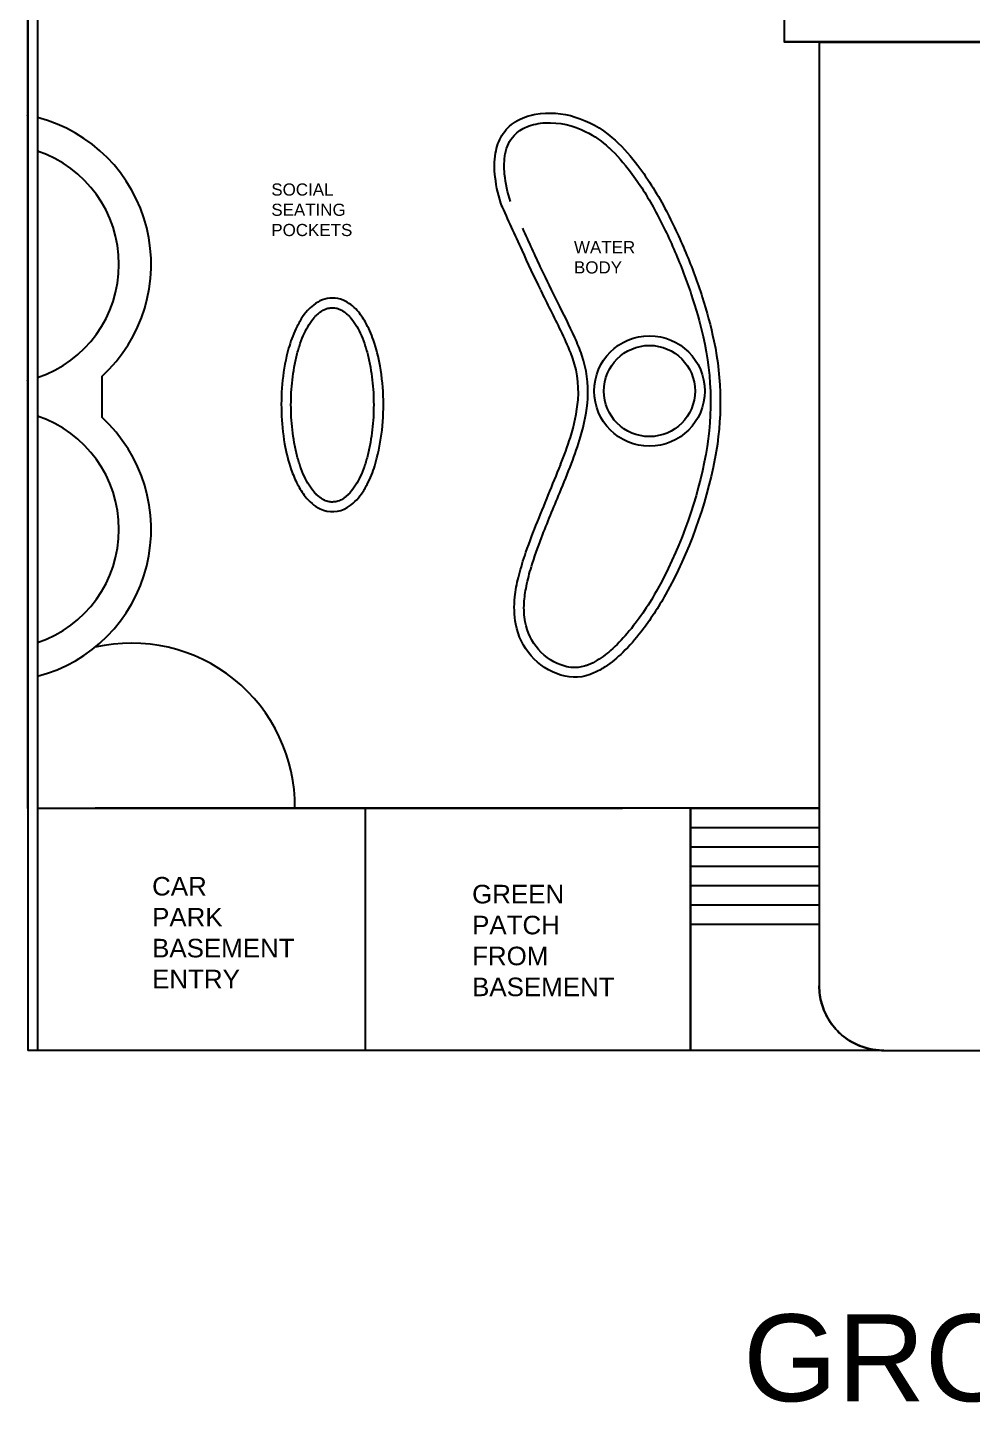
# Model space of a CAD drawing. Header units: metres. Extents: x -79796 to 428529, y -36333 to 94467.
# Drawn here: x -79768 to -65106, y -20671 to 655 of the extents above; entities that cross this region are included whole.
import ezdxf

# ---------------------------------------------------------------- set-up
doc = ezdxf.new("R2010")
doc.units = ezdxf.units.M
doc.layers.add('Default', color=7, linetype='Continuous')
doc.layers.add('slabs', color=5, linetype='Continuous', true_color=0x0000ff)
doc.styles.add('Default', font='arial.ttf')

msp = doc.modelspace()

# ---------------------------------------------------------------- linework, layer by layer
for p, q in [((-79614, 32967), (-79614, -15210)), ((-79764, 32448), (-79764, -15210)), ((-59754, 434), (-68026, 434)), ((-78616, -4757), (-78616, -5391)), ((-79764, -11454), (-79764, -15210)), ((-67483, -11454), (-78717, -11454)), ((-69484, -11454), (-67484, -11454)), ((-69483, -15210), (-69483, -11454)), ((-69484, -11754), (-67484, -11754)), ((-69484, -12054), (-67484, -12054)), ((-69484, -12354), (-67484, -12354)), ((-69484, -12654), (-67484, -12654)), ((-69484, -12954), (-67484, -12954)), ((-69484, -13254), (-67484, -13254)), ((-73476, -15210), (-79764, -15210)), ((-66508, -15210), (-69483, -15210))]:
    msp.add_line(p, q)
msp.add_lwpolyline([(-52030, 2858), (-68026, 2858), (-68026, 434), (-52030, 434)], close=True)
for points in [[(-79764, 793), (-79768, 793), (-79768, -11454), (-79764, -11454)], [(-79614, -11454), (-70534, -11454)], [(-69483, -11454), (-69483, -15210), (-74523, -15210), (-74523, -11454)], [(-66483, -15210), (-52995, -15210)]]:
    msp.add_lwpolyline(points)
for radius in [857, 707]:
    msp.add_circle((-70118, -4983), radius)
for centre, radius, start, end in [((-80201, -3019), 2352, 79.2974, 79.4097), ((-80201, -3019), 2352, 312.3599, 75.5524), ((-80201, -3019), 1852, 76.3579, 76.5021), ((-80201, -3019), 1852, 288.4734, 71.5266), ((-321982, -116358), 274480, 24.43925, 24.60267), ((-75029, -4020), 478, 91.0762, 129.1752), ((-75040, -3983), 441, 67.6184, 89.7621), ((-75111, -4132), 606, 40.7976, 66.7863), ((-159935, -47494), 98538, 26.16309, 26.57154), ((-81184, -8643), 10877, 24.3778, 27.6091), ((-74700, -4383), 971, 138.2316, 147.7779), ((-74909, -4194), 689, 127.8426, 138.4048), ((-75415, -4414), 1020, 29.3695, 41.633), ((-73831, -4842), 1956, 155.1136, 164.5463), ((-74394, -4582), 1336, 147.556, 155.0568), ((-76011, -4746), 1702, 18.9397, 29.2701), ((-75884, -6188), 4886, 21.5692, 26.0068), ((-76866, -5037), 2606, 9.7308, 18.8884), ((-74505, -5601), 3539, 19.386, 24.1549), ((-72869, -5115), 2956, 164.4114, 174.2083), ((-72790, -4990), 1569, 355.3625, 22.4347), ((-72747, -4985), 1675, 356.1508, 19.4585), ((-77816, -5199), 3570, 352.6787, 9.7228), ((-80201, -7129), 2352, 79.2974, 79.4097), ((-80201, -3019), 1852, 283.4979, 283.6421), ((-72249, -5197), 3581, 173.9085, 189.7077), ((-73877, -4884), 2661, 342.0518, 354.9674), ((-73803, -4899), 2735, 343.1135, 355.8459), ((-80201, -7129), 1852, 76.3579, 76.5021), ((-80201, -3019), 2352, 280.5903, 280.7026), ((-80201, -7129), 1852, 288.4734, 71.5266), ((-80201, -7129), 2352, 284.4476, 47.6401), ((-77077, -5309), 2822, 342.8521, 352.9652), ((-77506, -3737), 6467, 338.3345, 342.2927), ((-76498, -4095), 5547, 338.72, 343.2488), ((-73220, -5362), 2596, 189.7208, 198.911), ((-76101, -5612), 1801, 332.9079, 342.9169), ((-505523, 169757), 468310, 337.81586, 337.94068), ((-88757, 620), 18682, 337.3936, 338.8904), ((-74000, -5626), 1772, 199.0159, 207.0486), ((-74565, -5916), 1137, 206.9587, 218.2458), ((-75288, -6086), 857, 314.4401, 325.0123), ((-75567, -5884), 1201, 324.7326, 332.8481), ((-74940, -6229), 649, 217.0632, 243.8202), ((-75038, -6412), 442, 244.7198, 301.5209), ((-75117, -6264), 610, 300.6175, 314.6641), ((-80201, -7129), 1852, 283.4979, 283.6421), ((-78154, -11429), 2536, 359.4333, 102.9335), ((-80201, -7129), 2352, 280.5903, 280.7026)]:
    msp.add_arc(centre, radius, start, end)
at = {"extrusion": (0, 0, -1)}
for centre, radius, start, end in [((71874, -1340), 622, 31.1105, 58.5387), ((71734, -1565), 888, 58.4083, 79.9512), ((71692, -1701), 879, 68.0309, 87.2355), ((71664, -1968), 1296, 80.0222, 107.7761), ((71677, -2070), 1248, 87.3368, 117.2803), ((71748, -2258), 1598, 107.4409, 130.8294), ((71714, -1421), 801, 9.1463, 30.1879), ((71792, -1395), 570, 9.4269, 41.3622), ((71818, -1406), 558, 43.9798, 68.6829), ((71802, -2342), 1547, 116.7997, 132.9212), ((72404, -3027), 2609, 130.7067, 142.5667), ((72532, -3147), 2634, 132.6091, 143.6581), ((71180, -1504), 1342, 353.1339, 8.9832), ((71214, -1502), 1158, 354.1546, 9.9878), ((74193, -4410), 4870, 142.4362, 152.3807), ((70500, -1434), 2025, 340.0161, 353.471), ((70526, -1441), 1848, 340.9528, 354.425), ((74287, -4462), 4827, 143.4314, 151.6081), ((76573, -5729), 7441, 151.4003, 157.0113), ((76797, -5837), 7839, 151.9621, 157.5135), ((42042, 10997), 32918, 334.6609, 335.8704), ((45416, 9368), 29322, 334.1512, 335.4865), ((78140, -6430), 9157, 156.8011, 161.2587), ((77991, -6368), 9145, 157.2995, 161.9097), ((50791, 6804), 23217, 333.3702, 334.7731), ((75667, -5583), 6542, 161.3241, 167.2213), ((75343, -5493), 6356, 161.9926, 168.2937), ((73682, -5155), 4512, 166.9415, 191.931), ((73641, -5155), 4622, 168.1237, 190.9466), ((76161, -4661), 7040, 191.6918, 209.1539), ((76149, -4669), 7176, 190.952, 208.9229), ((49213, -15987), 24208, 21.1261, 22.9146), ((63424, -10441), 9104, 18.5662, 21.7346), ((65272, -9778), 6991, 17.2287, 21.1004), ((68057, -8888), 4217, 13.9001, 18.6151), ((70016, -8418), 2203, 6.2646, 14.2704), ((68912, -8657), 3182, 11.7116, 17.3523), ((70273, -8378), 1792, 3.3373, 11.81), ((73765, -5987), 4302, 209.2862, 219.8434), ((70815, -8341), 1400, 349.3931, 6.7141), ((70851, -8348), 1214, 349.8782, 3.5384), ((73931, -5884), 4647, 209.0375, 217.5732), ((71184, -8414), 1024, 287.5385, 349.5895), ((71184, -8414), 874, 286.5344, 350.2482), ((72414, -7089), 2558, 220.2822, 228.5845), ((72715, -6809), 3120, 217.7305, 225.5772), ((71717, -7875), 1508, 228.6543, 239.809), ((71928, -7607), 1999, 225.6819, 235.8149), ((71280, -8711), 712, 245.0203, 287.375), ((71277, -8717), 557, 272.3676, 286.213), ((71287, -8700), 573, 251.2157, 271.3214), ((71368, -8462), 825, 240.3143, 251.256), ((71447, -8302), 1153, 236.158, 246.0906)]:
    msp.add_arc(centre, radius, start, end, dxfattribs=at)
msp.add_rational_spline([(-75038, -3692), (-75680, -3692), (-75680, -5198), (-75680, -6705), (-75038, -6705), (-74397, -6705), (-74397, -5198), (-74397, -3692), (-75038, -3692)], [1, 0.707106781187, 1, 0.707106781187, 1, 0.707106781187, 1, 0.707106781187, 1], degree=2, knots=[0, 0, 0, 1.570796, 1.570796, 3.141593, 3.141593, 4.712389, 4.712389, 6.283185, 6.283185, 6.283185])
at = {"layer": 'Default'}
msp.add_lwpolyline([(-66483, -15210), (-66518, -15210), (-66553, -15208), (-66588, -15205), (-66623, -15201), (-66657, -15195), (-66691, -15189), (-66725, -15181), (-66759, -15172), (-66792, -15162), (-66825, -15150), (-66858, -15138), (-66890, -15124), (-66922, -15109), (-66953, -15093), (-66983, -15076), (-67013, -15059), (-67043, -15040), (-67071, -15019), (-67099, -14998), (-67126, -14977), (-67152, -14954), (-67178, -14930), (-67203, -14905), (-67227, -14880), (-67249, -14853), (-67271, -14826), (-67292, -14798), (-67312, -14770), (-67331, -14740), (-67349, -14710), (-67366, -14680), (-67382, -14649), (-67397, -14617), (-67411, -14585), (-67423, -14552), (-67434, -14519), (-67445, -14486), (-67454, -14452), (-67462, -14418), (-67468, -14384), (-67474, -14350), (-67478, -14315), (-67481, -14280), (-67483, -14245), (-67483, -14210)], dxfattribs=at)
at = {"layer": 'slabs'}
for p, q in [((-67483, -14235), (-67484, -14211)), ((-67483, -14210), (-67483, -14245)), ((-67483, -14245), (-67483, -14210)), ((-67483, -14245), (-67483, -14210)), ((-67482, -14260), (-67483, -14235)), ((-67483, -14245), (-67481, -14280)), ((-67481, -14280), (-67483, -14245)), ((-67481, -14280), (-67483, -14245)), ((-67481, -14284), (-67482, -14260)), ((-67481, -14280), (-67478, -14315)), ((-67478, -14315), (-67481, -14280)), ((-67478, -14315), (-67481, -14280)), ((-67479, -14309), (-67481, -14284)), ((-67476, -14333), (-67479, -14309)), ((-67478, -14315), (-67474, -14350)), ((-67474, -14350), (-67478, -14315)), ((-67474, -14350), (-67478, -14315)), ((-67473, -14357), (-67476, -14333)), ((-67474, -14350), (-67468, -14384)), ((-67468, -14384), (-67474, -14350)), ((-67468, -14384), (-67474, -14350)), ((-67469, -14382), (-67473, -14357)), ((-67464, -14406), (-67469, -14382)), ((-67468, -14384), (-67462, -14418)), ((-67462, -14418), (-67468, -14384)), ((-67462, -14418), (-67468, -14384)), ((-67459, -14430), (-67464, -14406)), ((-67462, -14418), (-67454, -14452)), ((-67454, -14452), (-67462, -14418)), ((-67454, -14452), (-67462, -14418)), ((-67453, -14454), (-67459, -14430)), ((-67454, -14452), (-67445, -14486)), ((-67445, -14486), (-67454, -14452)), ((-67445, -14486), (-67454, -14452)), ((-67447, -14477), (-67453, -14454)), ((-67440, -14501), (-67447, -14477)), ((-67445, -14486), (-67434, -14519)), ((-67434, -14519), (-67445, -14486)), ((-67434, -14519), (-67445, -14486)), ((-67433, -14524), (-67440, -14501)), ((-67434, -14519), (-67423, -14552)), ((-67423, -14552), (-67434, -14519)), ((-67423, -14552), (-67434, -14519)), ((-67425, -14547), (-67433, -14524)), ((-67416, -14570), (-67425, -14547)), ((-67423, -14552), (-67411, -14585)), ((-67411, -14585), (-67423, -14552)), ((-67411, -14585), (-67423, -14552)), ((-67407, -14593), (-67416, -14570)), ((-67411, -14585), (-67397, -14617)), ((-67397, -14617), (-67411, -14585)), ((-67397, -14617), (-67411, -14585)), ((-67398, -14616), (-67407, -14593)), ((-67387, -14638), (-67398, -14616)), ((-67397, -14617), (-67382, -14649)), ((-67382, -14649), (-67397, -14617)), ((-67382, -14649), (-67397, -14617)), ((-67376, -14660), (-67387, -14638)), ((-67382, -14649), (-67366, -14680)), ((-67366, -14680), (-67382, -14649)), ((-67366, -14680), (-67382, -14649)), ((-67365, -14682), (-67376, -14660)), ((-67366, -14680), (-67349, -14710)), ((-67349, -14710), (-67366, -14680)), ((-67349, -14710), (-67366, -14680)), ((-67353, -14703), (-67365, -14682)), ((-67341, -14725), (-67353, -14703)), ((-67349, -14710), (-67331, -14740)), ((-67331, -14740), (-67349, -14710)), ((-67331, -14740), (-67349, -14710)), ((-67328, -14746), (-67341, -14725)), ((-67331, -14740), (-67312, -14770)), ((-67312, -14770), (-67331, -14740)), ((-67312, -14770), (-67331, -14740)), ((-67315, -14766), (-67328, -14746)), ((-67301, -14786), (-67315, -14766)), ((-67312, -14770), (-67292, -14798)), ((-67292, -14798), (-67312, -14770)), ((-67292, -14798), (-67312, -14770)), ((-67287, -14806), (-67301, -14786)), ((-67292, -14798), (-67271, -14826)), ((-67271, -14826), (-67292, -14798)), ((-67271, -14826), (-67292, -14798)), ((-67272, -14826), (-67287, -14806)), ((-67256, -14845), (-67272, -14826)), ((-67271, -14826), (-67249, -14853)), ((-67249, -14853), (-67271, -14826)), ((-67249, -14853), (-67271, -14826)), ((-67241, -14864), (-67256, -14845)), ((-67249, -14853), (-67227, -14880)), ((-67227, -14880), (-67249, -14853)), ((-67227, -14880), (-67249, -14853)), ((-67224, -14882), (-67241, -14864)), ((-67227, -14880), (-67203, -14905)), ((-67203, -14905), (-67227, -14880)), ((-67203, -14905), (-67227, -14880)), ((-67208, -14900), (-67224, -14882)), ((-67190, -14918), (-67208, -14900)), ((-67203, -14905), (-67178, -14930)), ((-67178, -14930), (-67203, -14905)), ((-67178, -14930), (-67203, -14905)), ((-67173, -14935), (-67190, -14918)), ((-67178, -14930), (-67152, -14954)), ((-67152, -14954), (-67178, -14930)), ((-67152, -14954), (-67178, -14930)), ((-67155, -14951), (-67173, -14935)), ((-67136, -14968), (-67155, -14951)), ((-67152, -14954), (-67126, -14977)), ((-67126, -14977), (-67152, -14954)), ((-67126, -14977), (-67152, -14954)), ((-67118, -14984), (-67136, -14968)), ((-67126, -14977), (-67099, -14998)), ((-67099, -14998), (-67126, -14977)), ((-67099, -14998), (-67126, -14977)), ((-67098, -14999), (-67118, -14984)), ((-67099, -14998), (-67071, -15019)), ((-67071, -15019), (-67099, -14998)), ((-67071, -15019), (-67099, -14998)), ((-67079, -15014), (-67098, -14999)), ((-67059, -15028), (-67079, -15014)), ((-67071, -15019), (-67043, -15040)), ((-67043, -15040), (-67071, -15019)), ((-67043, -15040), (-67071, -15019)), ((-67039, -15042), (-67059, -15028)), ((-67043, -15040), (-67013, -15059)), ((-67013, -15059), (-67043, -15040)), ((-67013, -15059), (-67043, -15040)), ((-67018, -15055), (-67039, -15042)), ((-66997, -15068), (-67018, -15055)), ((-67013, -15059), (-66983, -15076)), ((-66983, -15076), (-67013, -15059)), ((-66983, -15076), (-67013, -15059)), ((-66976, -15080), (-66997, -15068)), ((-66983, -15076), (-66953, -15093)), ((-66953, -15093), (-66983, -15076)), ((-66953, -15093), (-66983, -15076)), ((-66955, -15092), (-66976, -15080)), ((-66933, -15104), (-66955, -15092)), ((-66953, -15093), (-66922, -15109)), ((-66922, -15109), (-66953, -15093)), ((-66922, -15109), (-66953, -15093)), ((-66911, -15114), (-66933, -15104)), ((-66922, -15109), (-66890, -15124)), ((-66890, -15124), (-66922, -15109)), ((-66890, -15124), (-66922, -15109)), ((-66889, -15125), (-66911, -15114)), ((-66890, -15124), (-66858, -15138)), ((-66858, -15138), (-66890, -15124)), ((-66858, -15138), (-66890, -15124)), ((-66866, -15134), (-66889, -15125)), ((-66843, -15143), (-66866, -15134)), ((-66858, -15138), (-66825, -15150)), ((-66825, -15150), (-66858, -15138)), ((-66825, -15150), (-66858, -15138)), ((-66820, -15152), (-66843, -15143)), ((-66825, -15150), (-66792, -15162)), ((-66792, -15162), (-66825, -15150)), ((-66792, -15162), (-66825, -15150)), ((-66797, -15160), (-66820, -15152)), ((-66774, -15167), (-66797, -15160)), ((-66792, -15162), (-66759, -15172)), ((-66759, -15172), (-66792, -15162)), ((-66759, -15172), (-66792, -15162)), ((-66750, -15174), (-66774, -15167)), ((-66759, -15172), (-66725, -15181)), ((-66725, -15181), (-66759, -15172)), ((-66725, -15181), (-66759, -15172)), ((-66726, -15180), (-66750, -15174)), ((-66702, -15186), (-66726, -15180)), ((-66725, -15181), (-66691, -15189)), ((-66691, -15189), (-66725, -15181)), ((-66691, -15189), (-66725, -15181)), ((-66678, -15191), (-66702, -15186)), ((-66691, -15189), (-66657, -15195)), ((-66657, -15195), (-66691, -15189)), ((-66657, -15195), (-66691, -15189)), ((-66654, -15196), (-66678, -15191)), ((-66657, -15195), (-66623, -15201)), ((-66623, -15201), (-66657, -15195)), ((-66623, -15201), (-66657, -15195)), ((-66630, -15200), (-66654, -15196)), ((-66606, -15203), (-66630, -15200)), ((-66623, -15201), (-66588, -15205)), ((-66588, -15205), (-66623, -15201)), ((-66588, -15205), (-66623, -15201)), ((-66582, -15206), (-66606, -15203)), ((-66588, -15205), (-66553, -15208)), ((-66553, -15208), (-66588, -15205)), ((-66553, -15208), (-66588, -15205)), ((-66557, -15208), (-66582, -15206)), ((-66533, -15209), (-66557, -15208)), ((-66553, -15208), (-66518, -15210)), ((-66518, -15210), (-66553, -15208)), ((-66518, -15210), (-66553, -15208)), ((-66508, -15210), (-66533, -15209)), ((-66518, -15210), (-66483, -15210)), ((-66483, -15210), (-66518, -15210)), ((-66483, -15210), (-66518, -15210)), ((-66483, -15211), (-66508, -15210)), ((-66483, -15210), (-53029, -15211))]:
    msp.add_line(p, q, dxfattribs=at)
for points in [[(-59752, 421), (-67483, 421)], [(-67483, 421), (-67483, -14210)]]:
    msp.add_lwpolyline(points, dxfattribs=at)

# ---------------------------------------------------------------- texts
at = {"attachment_point": 1, "style": 'Default'}
for s, insert, char_height, width in [('{\\fArial;SOCIAL}\\P{\\fArial;SEATING}\\P{\\fArial;POCKETS}', (-75985, -1764), 188.26, 2854.63), ('{\\fArial;WATER}\\P{\\fArial;BODY}', (-71289, -2658), 188.26, 2263.24), ('{\\fArial;CAR}\\P{\\fArial;PARK}\\P{\\fArial;BASEMENT}\\P{\\fArial;ENTRY}', (-77835, -12520), 287.78, 4970.46), ('{\\fArial;GREEN}\\P{\\fArial;PATCH}\\P{\\fArial;FROM}\\P{\\fArial;BASEMENT}', (-72870, -12642), 287.78, 4970.46), ('GROUND FLOOR PLAN', (-68665, -19304), 1347.61, 43841.13)]:
    msp.add_mtext(s, dxfattribs=dict(at, insert=insert, char_height=char_height, width=width))

doc.saveas('drawing.dxf')
